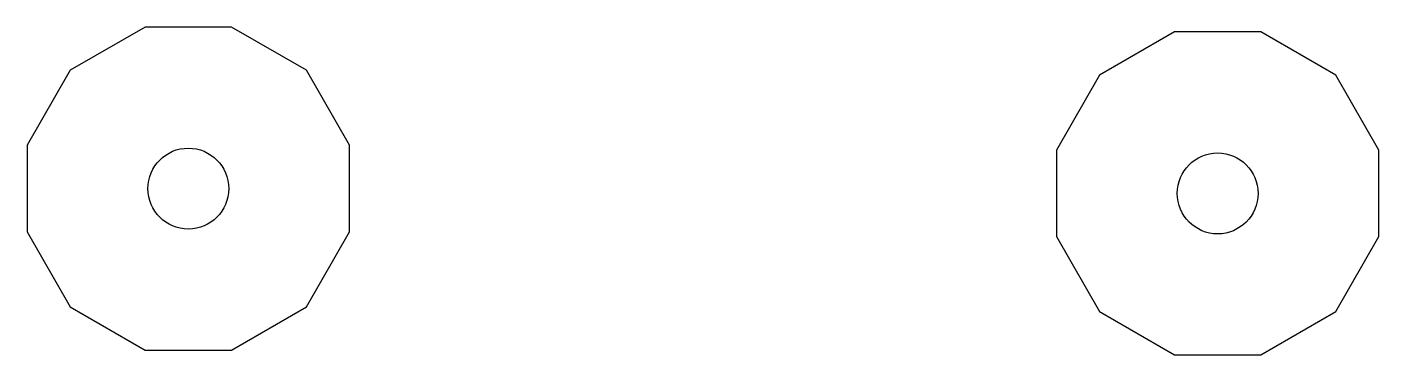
# Model space of a CAD drawing. Header units: millimetres. Extents: x 4692 to 7121, y 4667 to 5255.
import ezdxf

# ---------------------------------------------------------------- set-up
doc = ezdxf.new("R2010")
doc.units = ezdxf.units.MM
doc.layers.add('Layer1', color=7, linetype='Continuous', true_color=0xf3be12)

msp = doc.modelspace()

# ---------------------------------------------------------------- linework, layer by layer
at = {"layer": 'Layer1'}
for points in [[(4904.3, 5254.8), (4769.8, 5177.2), (4692.2, 5042.7), (4692.2, 4887.4), (4769.8, 4752.9), (4904.3, 4675.3), (5059.6, 4675.3), (5194.1, 4752.9), (5271.7, 4887.4), (5271.7, 5042.7), (5194.1, 5177.2), (5059.6, 5254.8)], [(6753.3, 5246.2), (6618.8, 5168.5), (6541.2, 5034.1), (6541.2, 4878.8), (6618.8, 4744.3), (6753.3, 4666.6), (6908.6, 4666.6), (7043.1, 4744.3), (7120.7, 4878.8), (7120.7, 5034.1), (7043.1, 5168.5), (6908.6, 5246.2)]]:
    msp.add_lwpolyline(points, close=True, dxfattribs=at)
for centre in [(4981.9, 4965, 512.2), (6830.9, 4956.4, 512.2)]:
    msp.add_circle(centre, 72.6, dxfattribs=at)

doc.saveas('drawing.dxf')
